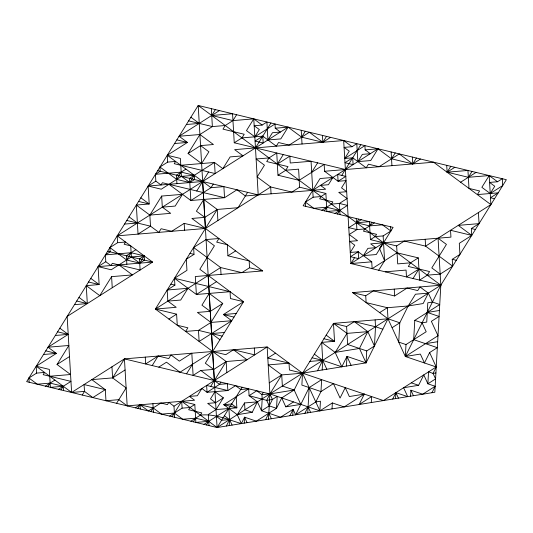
<?xml version="1.0" encoding="UTF-8"?>
<svg xmlns="http://www.w3.org/2000/svg" width="533" height="533" viewBox="0 0 533 533"><rect width="100%" height="100%" fill="white"/><g stroke="black" fill="none" stroke-linecap="round" stroke-linejoin="round"><path stroke-width="0.8" d="M432.43 302.031L439.745 304.51L427.273 312.445L426.746 322.092L422.069 322.831L414.781 320.36L413.688 339.661L405.993 344.565L398.717 342.099L399.797 322.798L408.171 305.975L415.474 294.216L428.339 293.143L432.45 302.038L427.799 302.784L427.273 312.445L414.781 320.36M307.754 412.828L309.167 387.564L321.639 379.649L320.973 391.568L315.809 401.962L295.622 414.794L293.083 409.297L280.625 417.226L261.523 410.763L257.426 401.869L249.078 395.673L248.671 388.824L240.723 389.49L235.559 385.665L227.851 390.562L214.986 391.642L207.031 392.301L201.867 388.477L197.357 395.739L189.402 396.405L194.565 400.23L127.18 405.86L118.826 399.67L105.96 400.749L105.314 389.656L91.783 379.636L112.61 377.897L125.075 369.969M405.993 344.565L405.353 356.504L436.247 366.97L433.049 373.4L435.581 378.903L427.879 383.807L423.782 374.906L418.605 385.306L403.601 387.738L407.698 396.639L395.899 392.641L392.701 399.07M229.223 425.567L229.556 419.604L228.904 408.511L203.972 424.368M244.221 423.135L244.554 417.172L256.353 421.163L276.527 408.331L281.704 397.931L294.163 390.003L302.537 373.2L333.478 323.371L388.004 318.794L399.797 322.798L392.088 327.702M268.485 419.198L269.898 393.934L267.16 346.963L212.62 351.507L214.359 380.542L210.682 386.425M292.757 415.26L293.083 409.297L289.892 415.727M174.644 417.299L173.991 406.199L267.166 346.95L302.524 373.173L301.871 385.099L320.973 391.568L333.445 383.64L340.067 398.038L345.244 387.638L349.335 396.532L364.325 394.107L359.149 404.507L371.614 396.579L371.281 402.542M322.172 369.982L322.712 360.328L321.659 342.393L334.531 341.313L333.478 323.371L346.597 326.536L354.298 321.639L375.532 326.742L382.814 329.207M332.019 408.904L332.359 402.935L344.151 406.939L364.325 394.107M346.437 366.044L346.983 356.397L366.071 362.866L387.997 318.801L387.351 307.714L366.131 302.604L365.725 295.762L373.426 290.865L394.647 295.962L407.119 288.033L417.732 290.585L419.991 286.954L428.339 293.143L423.162 303.537L408.171 305.975L387.351 307.714L379.649 312.624M269.265 382.847L281.717 374.919L302.531 373.187L366.071 362.866L366.737 350.934L374.439 346.03L375.525 326.729L375.125 319.893M395.566 398.604L395.892 392.634L398.431 398.138M410.563 396.172L410.903 390.209L422.696 394.207L435.168 386.278L427.879 383.807L428.539 371.874L433.049 373.4L435.914 372.94M309.167 387.564L295.622 414.794M304.889 413.295L308.081 406.859L310.619 412.362M226.358 426.034L229.556 419.604L224.393 415.773M190.854 421.21L200.381 415.147C214.419 413.435 228.077 419.711 241.356 423.595L244.554 417.172L247.079 422.669M241.356 423.595L237.265 414.701L252.256 412.269L257.426 401.869L244.56 402.941L237.258 414.694L223.747 404.68L248.671 388.824M422.069 322.831L426.2 331.739L413.701 339.668L437.327 347.669L429.618 352.573L436.247 366.97L383.42 400.569L302.544 373.173L289.426 370.015L289.026 363.16L268.206 364.912L281.717 374.919L269.905 393.94L266.693 400.363L269.232 405.866L276.527 408.331L277.193 396.405L272.43 399.437L266.693 400.363L249.078 395.673L256.779 390.776L261.943 394.6L269.911 393.94L294.163 390.003L300.799 404.407L285.795 406.826L281.704 397.931M265.621 419.664L268.819 413.235L271.35 418.731M317.541 370.735L322.712 360.328L314.357 354.145M312.105 357.783L322.718 360.341L341.8 366.797L346.983 356.397L351.074 365.298M366.071 362.866L359.449 348.462L367.817 331.633L354.298 321.639M429.618 352.573L424.448 362.973L420.357 354.072L405.32 356.497L387.997 318.801L352.606 292.61L440.818 285.215L506.35 179.701L198.203 105.467L26.65 381.641L217.084 427.533L434.835 392.241L440.818 285.215L438.066 238.211L490.88 204.612L489.174 175.564L468.347 177.296L447.127 172.186L446.721 165.337M431.97 392.708L435.168 386.278M215.385 109.605L211.734 115.481L232.555 113.749L234.254 142.784L241.955 137.887L254.841 136.828L259.338 129.559L254.168 125.741L262.123 125.068L266.886 122.03L267.939 139.972L276.294 146.162L278.552 142.531L289.159 145.089L309.34 132.257L322.851 142.271L330.56 137.367M412.755 163.931L399.244 153.924L379.07 166.729L368.463 164.184L366.204 167.822L352.706 157.801L344.751 158.474L349.255 151.205L344.085 147.388L352.033 146.715L356.797 143.683L357.85 161.626L370.715 160.553L378.024 148.8L391.535 158.814L412.755 163.931L412.355 157.088M427.246 312.431L439.072 316.442L431.364 321.339L437.999 335.743L405.32 356.497L440.818 285.215L350.921 263.555L354.565 257.672M28.909 378.004L37.27 384.193L50.135 383.12L63.254 386.272L50.382 387.358L49.736 376.258L70.563 374.519L57.038 364.499L68.857 345.477L48.03 347.223L56.385 353.412L36.211 366.244L36.617 373.1L28.909 378.004L29.155 382.241M305.662 206.358L305.416 202.12L313.124 197.217L312.724 190.368L245.36 195.957L237.005 189.775L224.54 197.703L190.847 200.508L182.499 194.325L161.666 196.064L149.853 215.099L150.506 226.179L158.861 232.361L161.119 228.73L171.733 231.275L184.185 223.36L205.425 228.477L191.893 218.45L204.765 217.377L217.237 209.449L238.058 207.71L247.618 192.32M352.033 146.715L343.672 140.532L234.653 149.64L243.015 155.836L230.143 156.902L222.841 168.661L214.479 162.465L201.614 163.544L188.089 153.531L199.908 134.509L212.374 126.574L225.239 125.508L232.954 120.598L236.605 114.722M74.44 304.649L87.305 303.577L86.266 285.635L99.131 284.562L98.085 266.62L111.197 269.785L126.614 259.991L131.125 252.722L135.882 249.691M213.28 184.065L211.021 187.696L190.847 200.508L189.541 178.328L214.479 162.465L215.139 173.565L174.218 163.691L175.61 161.439L167.662 162.105L159.953 167.016L176.67 179.401L181.187 172.132L185.937 169.094M47.877 386.751L50.135 383.12L54.892 380.089M60.995 389.916L63.247 386.285L70.962 381.375L43.173 374.679L44.572 372.434L36.617 373.1M144.236 255.88L139.719 263.149L126.614 259.991L109.911 247.598L117.613 242.695L125.561 242.029L124.169 244.281L130.725 245.86L131.371 256.959L139.719 263.149L144.483 260.124L144.236 255.88L131.125 252.722L105.394 254.867L105.794 261.723L110.951 265.554L112.35 263.309L140.119 270.004L139.479 258.911L144.236 255.88L131.371 256.959L126.614 259.991M225.239 125.508L222.981 129.139L244.214 134.249L241.955 137.88M208.576 171.979L196.75 191.001M82.242 395.026L84.5 391.395L84.081 384.54L105.314 389.656L92.849 397.585L84.5 391.395L71.635 392.468L36.211 366.244L49.336 369.402L49.729 376.258M226.825 372.614L226.179 361.527L212.667 351.533L225.772 354.672L233.474 349.768L246.999 359.782L226.179 361.527L213.713 369.462L205.325 363.22L212.647 351.474L155.376 309.053L217.237 209.449L203.719 199.435L196.411 211.188L204.765 217.377M270.944 122.996L255.474 147.894L258.199 194.905L157.708 170.66M116.567 403.308L126.128 387.917L112.61 377.897L124.436 358.876L212.647 351.487L179.994 372.214L166.483 362.2L158.781 367.104M254.841 136.828L262.789 136.148L267.939 139.972L272.456 132.71L280.405 132.044L275.241 128.22L274.995 123.982L254.841 136.828L246.473 130.612L253.775 118.859L262.123 125.068M188.016 288.293L180.714 300.046L167.842 301.118L167.189 290.025L174.897 285.128L174.498 278.279L186.956 270.344L186.303 259.251L194.012 254.354L193.612 247.499L206.078 239.57L218.936 238.511L216.678 242.142L227.291 244.707L227.931 255.793L249.151 260.917L249.551 267.773L241.855 272.649L220.629 267.539L193.612 247.499M268.972 157.928L266.713 161.559L277.327 164.124L277.966 175.217L299.18 180.347L299.586 187.203L291.891 192.087L270.671 186.963L257.153 176.943L264.455 165.19L256.1 159.001L268.972 157.928L276.734 152.984L277.38 164.071L288 166.616L285.741 170.247L298.607 169.168L299.246 180.261L324.171 164.411L324.57 171.266L332.925 177.456L338.089 181.28L346.044 180.614L341.533 187.876L346.697 191.7L338.741 192.366L347.096 198.549L339.394 203.453L331.446 204.112L332.839 201.867L326.276 200.301L325.876 193.446L312.758 190.261L311.059 161.259L290.245 162.998L289.845 156.142L277.38 164.071L283.289 154.563M302.031 143.997L301.631 137.154L305.282 131.278M137.8 408.411L140.052 404.78L153.171 407.938L161.526 414.134M150.912 411.576L153.171 407.938M222.741 303.444L210.269 311.379L201.94 305.156L209.236 293.403L222.741 303.444L210.921 322.465L198.476 330.367L185.611 331.439L187.869 327.802L177.262 325.243L176.603 314.164L155.376 309.053L220.629 267.539L221.035 274.388M275.241 128.22L288.113 127.154L301.631 137.154L322.851 142.271L326.502 136.395M186.55 373.8L192.453 364.292M311.705 172.339L317.621 162.832M172.132 416.699L181.693 401.302L194.811 404.467L195.864 422.416L208.729 421.343L208.33 414.487L216.032 409.584L223.334 397.831L214.986 391.642L210.468 398.904L215.632 402.728L223.334 397.831M312.758 190.294L320.06 178.528L332.925 177.456L328.415 184.718L320.46 185.391L325.623 189.208L312.758 190.261L378.024 148.8L365.152 149.873L364.905 145.636L344.751 158.474M194.811 404.467L190.048 407.498L188.655 409.737L201.774 412.902L200.381 415.147M341.74 175.404L360.848 144.656M324.377 210.868L326.636 207.237L331.393 204.212M193.359 421.81L195.618 418.178L208.729 421.343L208.983 425.581M220.895 382.134L219.496 384.38L207.031 392.301L206.631 385.446L227.851 390.562L227.451 383.713L219.496 384.38L214.359 380.542L124.436 358.876L71.615 392.468L67.158 316.429L152.591 262.083L117.213 235.852L255.454 147.907M357.85 161.626L362.36 154.363L370.315 153.697L365.152 149.873M206.478 424.974L208.729 421.343M337.489 214.033L339.748 210.402L326.629 207.237L313.77 208.31L305.416 202.12M242.115 387.244L217.091 427.526L181.693 401.302L182.099 408.158L169.627 416.086M391.542 158.821L395.193 152.944M374.373 222.874L364.852 228.93L356.91 229.603L348.809 227.651L356.51 222.754L358.749 219.11M263.335 392.355L261.943 394.6L262.189 398.831L261.523 410.763L269.232 405.866L272.43 399.437L269.898 393.934L214.333 380.555L226.179 361.527M364.865 228.943L363.466 231.189L376.571 234.34L375.179 236.585L370.435 239.623L369.362 221.668L356.497 222.741L361.254 219.716M371.867 222.274L369.609 225.905L356.497 222.741M416.406 158.061L412.755 163.937L420.457 159.041M378.69 270.251L384.599 260.737L397.052 252.802L418.285 257.879L419.591 280.105L427.293 275.201L429.551 271.544L408.311 266.46L410.57 262.822L397.698 263.895L396.659 245.933L404.36 241.036L425.587 246.139L452.644 266.174L440.178 274.109L427.293 275.175M374.439 346.03L367.817 331.633L346.996 333.392L335.184 352.413L321.659 342.393M494.531 198.729L490.48 197.75L498.182 192.846L477.355 194.592L479.613 190.961L469 188.389L467.947 170.453L447.127 172.192L450.771 166.316M460.645 182.199L468.347 177.302L471.998 171.426M413.028 278.519L418.925 269.018L406.472 276.94L406.073 270.084L385.252 271.823M490.227 193.512L494.737 186.25L489.574 182.419L497.529 181.753L502.293 178.722L502.699 185.584L490.227 193.512L481.865 187.323L489.167 175.57L497.529 181.753M118.906 264.888L132.417 274.908L111.597 276.64L99.771 295.655L86.266 285.635M152.218 365.525L158.128 356.024L168.734 358.582L170.993 354.945L179.341 361.134L191.813 353.199L193.106 375.379L200.808 370.482L213.673 369.409M167.662 162.105L167.269 155.27L187.436 142.444L179.088 136.255L219.436 110.584M155.443 174.291L181.187 172.132L194.305 175.297L194.552 179.534L189.788 182.559L181.433 176.37L180.387 158.434L167.269 155.27L211.028 187.696L223.887 186.617L224.54 197.703L162.405 182.726L161.013 184.971L155.849 181.147L155.443 174.291L160.206 171.26L159.953 167.016M188.089 153.531L200.555 145.602L213.427 144.523L199.908 134.509L179.088 136.255M155.849 181.147L148.141 186.044L149.193 203.986L136.328 205.065L138.04 234.107L150.506 226.179L126.767 220.449M181.187 172.132L176.423 175.164L176.916 183.632M105.394 254.867L110.158 251.843L109.911 247.598M105.794 261.723L98.085 266.62L152.591 262.083L107.653 251.243M131.125 252.722L126.368 255.753L126.854 264.215M48.03 347.223L68.204 334.384L59.849 328.195M57.038 364.499L69.51 356.57M227.931 255.793L235.633 250.896M321.113 196.477L325.876 193.446M45.372 386.152L50.135 383.12M321.872 210.269L326.636 207.237M216.525 281.671L196.371 294.476L174.498 278.279L208.836 286.547M58.49 389.31L63.247 386.285L63.5 390.516M168.894 319.067L176.603 314.164M334.984 213.433L347.496 205.398L339.394 203.453L339.794 210.302M447.127 172.192L454.829 167.295M206.064 239.584L214.419 245.773L199.828 269.265L243.561 301.705L223.394 314.537L231.748 320.726L199.129 341.46L198.476 330.367L222.188 336.116M375.179 236.585L383.134 235.919L390.836 231.016L390.589 226.778M348.096 216.598L350.921 263.555L383.553 242.795L370.682 243.861L375.845 247.685L367.897 248.351L363.373 255.62L371.734 261.816L372.134 268.672L384.599 260.737L383.134 235.919M135.289 407.812L140.052 404.774L148.407 410.97L160.873 403.035L167.435 404.62L168.828 402.375L173.991 406.199M410.583 262.782L418.285 257.879M275.514 353.146L267.806 358.049L289.026 363.16M452.644 266.174L452.244 259.318L459.946 254.414L459.293 243.321L471.758 235.393L471.359 228.537L479.067 223.633L478.414 212.54M285.795 406.826L293.503 401.929M332.359 402.935L319.887 410.863L269.891 393.9M277.966 175.217L285.668 170.32M158.128 356.024L145.662 363.946L145.262 357.09M468.347 177.296L476.056 172.406M427.286 312.445L439.412 310.479M359.449 348.462L335.177 352.4L341.806 366.797M425.527 343.672L437.666 341.706M315.809 401.962L320.44 401.209L319.887 410.863L302.544 373.173M186.383 124.495L199.255 123.423L190.901 117.233M174.571 143.517L187.436 142.444L176.829 139.886M267.939 139.972L280.804 138.9L288.113 127.14L255.507 147.868L234.254 142.784M180.787 165.283L201.607 163.544L208.916 151.792L200.561 145.602M324.57 171.266L433.576 162.212L490.88 204.612M161.666 196.064L162.312 207.15L175.197 206.071L182.499 194.325L168.968 184.305M313.124 197.217L321.073 196.557L319.68 198.802L326.236 200.381L326.882 211.474L339.748 210.402L339.994 214.639M205.432 228.47L117.213 235.852L117.613 242.695M479.067 223.633L458.247 225.372L471.758 235.393L450.525 230.276L450.945 237.125L383.533 242.775L370.435 239.623M205.412 228.49L262.676 270.917L195.305 276.534L196.371 294.476L230.043 291.691L230.443 298.547L243.561 301.705L212.62 351.507L208.163 275.461M350.921 263.555L371.734 261.816M167.189 290.025L188.002 288.28M155.376 309.053L176.196 307.308L167.842 301.118M210.295 311.345L197.423 312.425L210.941 322.438L231.748 320.726M236.259 313.464L223.394 314.537L234 317.095M55.332 335.464L68.204 334.384L57.591 331.832M224.446 332.479L211.574 333.558L219.929 339.748M43.513 354.485L56.385 353.412L45.771 350.854M309.846 361.414L322.718 360.341L326.809 369.229M215.632 402.728L207.683 403.394L216.032 409.584L236.859 407.838L236.206 396.752M161.526 414.134L174.391 413.055L182.752 419.251L195.618 418.178M124.509 224.087L137.387 223.027L129.026 216.818M369.609 225.899L382.474 224.833L390.836 231.016M182.099 408.158L190.048 407.498M249.551 267.773L262.676 270.917M211.734 115.481L232.954 120.598L253.775 118.859L255.474 147.894L345.391 169.521L348.129 216.558M188.642 120.864L212.374 126.574L211.334 108.625M471.359 228.537L475.416 229.51M299.586 187.203L312.698 190.374L303.157 205.751L393.094 227.384L383.533 242.775L396.659 245.933M176.67 179.401L189.788 182.559L194.305 175.297L181.433 176.37L161.259 189.208L148.141 186.044L202.66 181.493L205.412 228.497L270.671 186.963L271.07 193.832M452.244 259.318L456.295 260.297M138.58 201.434L149.193 203.986L140.839 197.796M189.961 253.375L194.012 254.354M352.606 292.61L365.725 295.762M208.816 286.574L230.043 291.691M170.84 284.149L174.897 285.128M88.518 282.004L99.131 284.562L90.777 278.373M323.917 338.761L334.531 341.313L326.169 335.13M76.699 301.018L87.305 303.577L78.957 297.381M233.474 349.768L254.707 354.878L254.301 348.022M366.737 350.934L347.643 344.465L346.597 326.536M411.309 382.834L418.605 385.306M282.363 386.012L294.163 390.003M252.256 412.269L244.96 409.804L244.56 402.941M162.312 207.15L170.68 213.333L149.853 215.099L136.328 205.065M440.165 274.095L431.803 267.906L446.427 244.4L438.046 238.204L425.587 246.139L425.187 239.29M333.478 323.371L346.996 333.392M200.808 370.482L214.326 380.495M216.438 416.44L221.601 420.264L229.55 419.591L232.088 425.101M410.903 390.209L413.428 395.713M384.599 260.737L379.449 248.338L383.553 242.795L376.245 254.547L363.373 255.62L358.216 251.789L350.261 252.455L354.771 245.193L349.608 241.362L357.563 240.703L349.208 234.513L356.91 229.603L356.244 218.51M394.24 289.113L394.647 295.962M343.665 140.512L345.391 169.521M322.452 135.415L322.851 142.258M217.237 209.449L217.89 220.542M184.185 223.36L184.591 230.209M152.918 403.701L153.417 412.176M140.052 404.78L140.306 409.018M111.957 366.804L112.61 377.897M391.135 151.965L391.935 165.663M301.232 130.305L301.631 137.154M281.717 374.919L282.37 386.012M124.436 358.876L127.18 405.86M111.597 276.64L112.243 287.727M262.789 136.148L255.094 141.058L263.175 143.004L262.789 136.148M352.706 157.801L345.004 162.705L353.086 164.65L352.706 157.801M345.79 176.376L338.089 181.28L337.689 174.424L345.79 176.376M358.216 251.789L350.507 256.693L358.616 258.645L358.216 251.789M440.818 285.215L217.084 427.533L198.203 105.467L440.824 285.202M231.695 404.021L223.747 404.68L236.859 407.838L231.695 404.021"/></g></svg>
